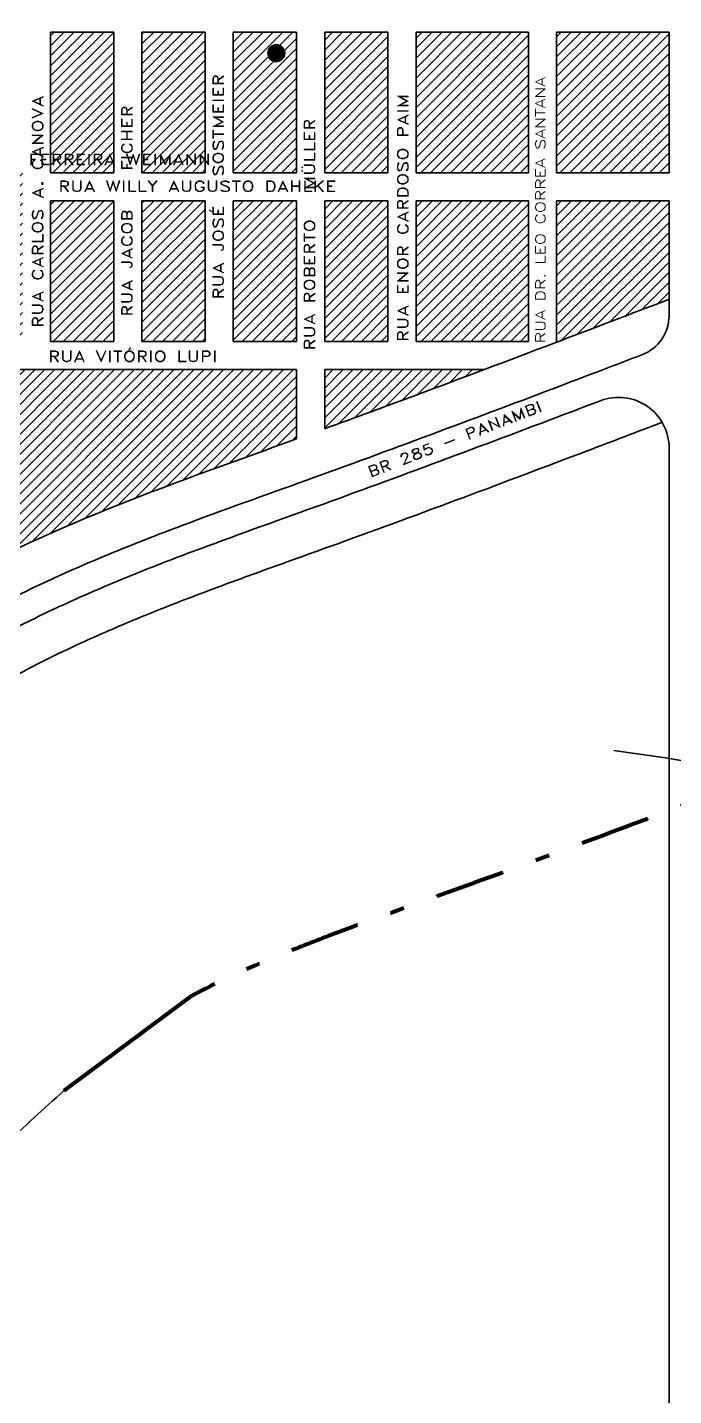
# Model space of a CAD drawing. Extents: x 15348.6 to 15438.1, y 2292.7 to 2368.6.
# Drawn here: x 15420.25 to 15424.84, y 2340.86 to 2350.59 of the extents above; entities that cross this region are included whole.
import ezdxf

# ---------------------------------------------------------------- set-up
doc = ezdxf.new("R2010")
doc.units = 0
doc.header["$LTSCALE"] = 2
doc.header["$MEASUREMENT"] = 0
doc.linetypes.add('DASHDOT2', pattern=[0.5, 0.25, -0.125, 0, -0.125])
doc.layers.get('0').update_dxf_attribs({"linetype": 'CONTINUOUS', "lineweight": 30})
for name, color, linetype, lineweight in [('06', 7, 'CONTINUOUS', 30), ('08', 6, 'CONTINUOUS', 30), ('12', 35, 'CONTINUOUS', 140), ('Hidro', 5, 'CONTINUOUS', 30), ('IMÓVEIS', 7, 'CONTINUOUS', 30), ('LAMBARI', 34, 'CONTINUOUS', 30), ('MUNDSTOCK', 3, 'CONTINUOUS', 30)]:
    doc.layers.add(name, color=color, linetype=linetype, lineweight=lineweight)
doc.styles.get("Standard").update_dxf_attribs({"font": 'romand.shx'})
pattern_1 = [(45, (0, 0), (-0.03535533905932738, 0.03535533905932738), [])]

msp = doc.modelspace()

# ---------------------------------------------------------------- hatches: boundary and pattern name
at = {"layer": 'IMÓVEIS', "linetype": 'Continuous'}
h = msp.add_hatch(color=256, dxfattribs=at)
h.paths.add_polyline_path([(15425.71451885214, 2355.620556333974), (15425.54449328531, 2355.620556333974), (15425.54449328531, 2355.208049561205), (15425.71451885214, 2355.208049561206)])
h.paths.add_polyline_path([(15422.07761460177, 2350.41050478324, 1), (15421.95757946167, 2350.41050478324, 1)])
h.paths.add_polyline_path([(15426.73467274224, 2355.523496008373), (15426.37033206721, 2355.523496008373), (15426.37033206721, 2355.37790530781), (15426.73467274224, 2355.37790530781)])
h.paths.add_polyline_path([(15426.15172766219, 2355.620556333974), (15425.95741255397, 2355.620556333974), (15425.95741255397, 2355.256579794727), (15426.15172766218, 2355.256579794727)])
h.paths.add_polyline_path([(15426.32175347359, 2355.013928768562), (15425.78738698715, 2355.013928768562), (15425.78738698715, 2354.552891903713), (15426.32175347359, 2354.552891903714)])
h.paths.add_polyline_path([(15426.73467274225, 2354.771277742398), (15426.54035763403, 2354.771277742398), (15426.54035763403, 2354.601421995795), (15426.73467274225, 2354.601421995795)])
h.paths.add_polyline_path([(15427.12330271409, 2354.334505923589), (15426.73467274225, 2354.334505923589), (15426.73467274225, 2354.140385130945), (15427.12330271409, 2354.140385130945)])
msp.add_hatch(color=256, dxfattribs=at).paths.add_polyline_path([(15421.95757946167, 2350.41050478324, 1), (15422.07761460177, 2350.41050478324, 1)])
at = {"layer": 'LAMBARI'}
h = msp.add_hatch(dxfattribs=at)
h.set_pattern_fill('ANSI31', color=256, scale=0.4, style=0)
h.set_pattern_definition(pattern_1)
edge = h.paths.add_edge_path()
edge.add_line((15418.81195034385, 2350.559798106427), (15417.78737093472, 2350.559798106426))
edge.add_spline(control_points=[(15417.78737093471, 2350.559798106428), (15417.80507680503, 2350.52796329366), (15417.97158646828, 2350.259571088195), (15418.28619972385, 2350.045180972741), (15418.42777036518, 2349.781489385476), (15418.44322046649, 2349.748231398653)], knot_values=[13.3299705947865, 13.3299705947865, 13.3299705947865, 13.3299705947865, 13.4377742426509, 14.26552281798012, 14.38106940382481, 14.38106940382481, 14.38106940382481, 14.38106940382481], degree=3, periodic=0)
edge.add_line((15418.44322046649, 2349.748231398653), (15418.81195034385, 2349.748231398653))
edge.add_line((15418.81195034385, 2349.748231398653), (15418.81195034385, 2350.559798106427))
edge = h.paths.add_edge_path()
edge.add_spline(control_points=[(15418.44322046649, 2349.748231398653), (15418.42777036518, 2349.781489385476), (15418.28619972385, 2350.045180972741), (15417.97158646828, 2350.259571088195), (15417.80507680503, 2350.52796329366), (15417.78737093471, 2350.559798106428)], knot_values=[13.3299705947865, 13.3299705947865, 13.3299705947865, 13.3299705947865, 13.4455171806312, 14.27326575596041, 14.38106940382481, 14.38106940382481, 14.38106940382481, 14.38106940382481], degree=3, periodic=0)
edge.add_line((15417.78737093472, 2350.559798106427), (15415.21195034385, 2350.559798106427))
edge.add_line((15415.21195034385, 2350.559798106427), (15414.6696340961, 2350.559798106427))
edge.add_line((15414.6696340961, 2350.559798106427), (15415.17865906414, 2350.246551972242))
edge.add_line((15415.17865906414, 2350.246551972242), (15416.01875085696, 2349.454012545051))
edge.add_line((15416.01875085696, 2349.454012545051), (15416.7286031186, 2349.748231398653))
edge.add_line((15416.7286031186, 2349.748231398653), (15418.44322046649, 2349.748231398653))
h.paths.add_polyline_path([(15416.7684091431, 2349.548231398653), (15416.17819022028, 2349.303598051361), (15417.9977848153, 2347.58699937681), (15418.81195034385, 2346.818918689496), (15418.81195034385, 2349.548231398653)])
h.paths.add_polyline_path([(15419.51195034384, 2349.559798106427), (15419.01195034385, 2349.559798106427), (15419.01195034385, 2347.901315687084), (15419.51195034385, 2347.901315687084)])
h.paths.add_polyline_path([(15420.21195034385, 2349.559798106427), (15419.71195034385, 2349.559798106427), (15419.71195034385, 2348.359798106427), (15420.21195034385, 2348.359798106427)])
edge = h.paths.add_edge_path()
edge.add_line((15422.16195034385, 2347.666048106425), (15422.16195034385, 2348.159798106426))
edge.add_line((15422.16195034385, 2348.159798106426), (15419.71195034385, 2348.159798106426))
edge.add_line((15419.71195034385, 2348.159798106426), (15419.71195034385, 2347.701315687085))
edge.add_line((15419.71195034385, 2347.701315687085), (15419.01195034386, 2347.701315687084))
edge.add_line((15419.01195034386, 2347.701315687084), (15419.01195034385, 2346.658439538315))
edge.add_arc((15419.12443514882, 2346.936553127792), 0.3000000000001052, 247.978817613549, 274.9634344373966)
edge.add_arc((15419.21597057354, 2345.882551562318), 0.7579688246812151, 72.4821742587589, 94.96343443729131, ccw=False)
edge.add_arc((15419.53442183822, 2346.891455336729), 0.3000000000005478, 252.4821742586458, 299.3900837511329)
edge.add_spline(control_points=[(15419.68164772751, 2346.630065708925), (15420.45660572123, 2347.066555407268), (15421.31589633178, 2347.360474134339), (15422.16195034385, 2347.666048106426)], knot_values=[283.0201240636422, 283.0201240636422, 283.0201240636422, 283.0201240636422, 551.1111647517641, 551.1111647517641, 551.1111647517641, 551.1111647517641], degree=3, periodic=0)
at = {"layer": 'LAMBARI', "linetype": 'Continuous'}
h = msp.add_hatch(dxfattribs=at)
h.set_pattern_fill('ANSI31', color=256, scale=0.4, style=0)
h.set_pattern_definition(pattern_1)
h.paths.add_polyline_path([(15422.36195034385, 2350.559798106427), (15422.81195034385, 2350.559798106427), (15422.81195034385, 2349.559798106427), (15422.36195034385, 2349.559798106427)])
h.paths.add_polyline_path([(15422.16195034385, 2350.559798106427), (15422.16195034385, 2349.559798106427), (15421.71195034385, 2349.559798106427), (15421.71195034385, 2350.559798106427)])
h.paths.add_polyline_path([(15421.06195034385, 2349.559798106427), (15421.51195034385, 2349.559798106427), (15421.51195034385, 2350.559798106427), (15421.06195034385, 2350.559798106427)])
h.paths.add_polyline_path([(15420.41195034385, 2350.559798106427), (15420.86195034385, 2350.559798106427), (15420.86195034385, 2349.559798106427), (15420.41195034385, 2349.559798106427)])
h = msp.add_hatch(dxfattribs=at)
h.set_pattern_fill('ANSI31', color=256, scale=0.4, style=0)
h.set_pattern_definition(pattern_1)
h.paths.add_polyline_path([(15423.81195034385, 2350.559798106427), (15423.81195034385, 2349.559798106427), (15423.01195034385, 2349.559798106427), (15423.01195034385, 2350.559798106427)])
h = msp.add_hatch(dxfattribs=at)
h.set_pattern_fill('ANSI31', color=256, scale=0.4, style=0)
h.set_pattern_definition(pattern_1)
h.paths.add_polyline_path([(15424.01195034385, 2350.559798106427), (15424.81195034385, 2350.559798106427), (15424.81195034385, 2349.559798106427), (15424.01195034385, 2349.559798106427)])
h = msp.add_hatch(dxfattribs=at)
h.set_pattern_fill('ANSI31', color=256, scale=0.4, style=0)
h.set_pattern_definition(pattern_1)
h.paths.add_polyline_path([(15422.81195034385, 2349.359798106427), (15422.81195034385, 2348.359798106427), (15422.36195034385, 2348.359798106427), (15422.36195034385, 2349.359798106427)])
h.paths.add_polyline_path([(15421.71195034385, 2349.359798106427), (15422.16195034385, 2349.359798106427), (15422.16195034385, 2348.359798106427), (15421.71195034385, 2348.359798106427)])
h.paths.add_polyline_path([(15421.06195034385, 2349.359798106427), (15421.51195034385, 2349.359798106427), (15421.51195034385, 2348.359798106427), (15421.06195034385, 2348.359798106427)])
h.paths.add_polyline_path([(15420.41195034385, 2349.359798106427), (15420.86195034385, 2349.359798106427), (15420.86195034385, 2348.359798106427), (15420.41195034385, 2348.359798106427)])
h = msp.add_hatch(dxfattribs=at)
h.set_pattern_fill('ANSI31', color=256, scale=0.4, style=0)
h.set_pattern_definition(pattern_1)
h.paths.add_polyline_path([(15423.01195034385, 2349.359798106427), (15423.81195034385, 2349.359798106427), (15423.81195034385, 2348.359798106427), (15423.01195034385, 2348.359798106427)])
h = msp.add_hatch(dxfattribs=at)
h.set_pattern_fill('ANSI31', color=256, scale=0.4, style=0)
h.set_pattern_definition(pattern_1)
h.paths.add_polyline_path([(15424.01195034385, 2349.359798106427), (15424.81195034385, 2349.359798106427), (15424.81195034385, 2348.659798106426), (15424.01973296504, 2348.357619851209)])
at = {"layer": 'LAMBARI'}
h = msp.add_hatch(dxfattribs=at)
h.set_pattern_fill('ANSI31', color=256, scale=0.4, style=0)
h.set_pattern_definition(pattern_1)
edge = h.paths.add_edge_path()
edge.add_line((15423.49711657309, 2348.159798106426), (15422.36195034385, 2348.159798106426))
edge.add_line((15422.36195034385, 2348.159798106426), (15422.36195034385, 2347.738582450645))
edge.add_spline(control_points=[(15422.36195034385, 2347.738582450646), (15422.51231540855, 2347.793335363108), (15422.66229177841, 2347.848430533722), (15422.81195034385, 2347.903805541203)], knot_values=[214.1098427927618, 214.1098427927618, 214.1098427927618, 214.1098427927618, 261.8698522526812, 261.8698522526812, 261.8698522526812, 261.8698522526812], degree=3, periodic=0)
edge.add_line((15422.81195034367, 2347.903805541162), (15423.01195034426, 2347.978036494114))
edge.add_spline(control_points=[(15423.01195034385, 2347.978036493927), (15423.1739789443, 2348.038353793952), (15423.33567087099, 2348.098967545908), (15423.49711657309, 2348.159798106427)], knot_values=[141.0144230313477, 141.0144230313477, 141.0144230313477, 141.0144230313477, 192.815251357946, 192.815251357946, 192.815251357946, 192.815251357946], degree=3, periodic=0)

# ---------------------------------------------------------------- linework, layer by layer
at = {"color": 7, "linetype": 'Continuous'}
for p, q in [((15420.41195034385, 2350.559798106427), (15420.41195034385, 2349.559798106427)), ((15420.41195034385, 2350.559798106427), (15420.86195034385, 2350.559798106427)), ((15420.86195034385, 2350.559798106427), (15420.86195034385, 2349.559798106427)), ((15421.06195034385, 2350.559798106427), (15421.06195034385, 2349.559798106427)), ((15421.06195034385, 2350.559798106427), (15421.51195034385, 2350.559798106427)), ((15421.51195034385, 2350.559798106427), (15421.51195034385, 2349.559798106427)), ((15421.71195034385, 2350.559798106427), (15421.71195034385, 2349.559798106427)), ((15421.71195034385, 2350.559798106427), (15422.16195034385, 2350.559798106427)), ((15422.16195034385, 2350.559798106427), (15422.16195034385, 2349.559798106427)), ((15422.36195034385, 2350.559798106427), (15422.36195034385, 2349.559798106427)), ((15422.36195034385, 2350.559798106427), (15422.81195034385, 2350.559798106427)), ((15422.81195034385, 2350.559798106427), (15422.81195034385, 2349.559798106427)), ((15423.01195034385, 2350.559798106427), (15423.01195034385, 2349.559798106427)), ((15423.01195034385, 2350.559798106427), (15423.81195034385, 2350.559798106427)), ((15423.81195034385, 2350.559798106427), (15423.81195034385, 2349.559798106427)), ((15424.01195034385, 2350.559798106427), (15424.01195034385, 2349.559798106427)), ((15424.01195034385, 2350.559798106427), (15424.81195034385, 2350.559798106427)), ((15424.81195034385, 2350.559798106427), (15424.81195034385, 2349.559798106427)), ((15420.41195034385, 2349.559798106427), (15420.86195034385, 2349.559798106427)), ((15421.06195034385, 2349.559798106427), (15421.51195034385, 2349.559798106427)), ((15421.71195034385, 2349.559798106427), (15422.16195034385, 2349.559798106427)), ((15422.36195034385, 2349.559798106427), (15422.81195034385, 2349.559798106427)), ((15423.01195034385, 2349.559798106427), (15423.81195034385, 2349.559798106427)), ((15424.01195034385, 2349.559798106427), (15424.81195034385, 2349.559798106427)), ((15420.41195034385, 2349.359798106427), (15420.86195034385, 2349.359798106427)), ((15420.41195034385, 2349.359798106427), (15420.41195034385, 2348.359798106427)), ((15420.86195034385, 2349.359798106427), (15420.86195034385, 2348.359798106427)), ((15421.06195034385, 2349.359798106427), (15421.51195034385, 2349.359798106427)), ((15421.06195034385, 2349.359798106427), (15421.06195034385, 2348.359798106427)), ((15421.51195034385, 2349.359798106427), (15421.51195034385, 2348.359798106427)), ((15421.71195034385, 2349.359798106427), (15422.16195034385, 2349.359798106427)), ((15421.71195034385, 2349.359798106427), (15421.71195034385, 2348.359798106427)), ((15422.16195034385, 2349.359798106427), (15422.16195034385, 2348.359798106427)), ((15422.36195034385, 2349.359798106427), (15422.81195034385, 2349.359798106427)), ((15422.36195034385, 2349.359798106427), (15422.36195034385, 2348.359798106427)), ((15422.81195034385, 2349.359798106427), (15422.81195034385, 2348.359798106427)), ((15423.01195034385, 2349.359798106427), (15423.81195034385, 2349.359798106427)), ((15423.01195034385, 2349.359798106427), (15423.01195034385, 2348.359798106427)), ((15423.81195034385, 2349.359798106427), (15423.81195034385, 2348.359798106427)), ((15424.01195034385, 2349.359798106427), (15424.81195034385, 2349.359798106427)), ((15424.01195034385, 2349.359798106427), (15424.01195034385, 2348.359798106427)), ((15424.81195034385, 2349.359798106427), (15424.81195034385, 2348.65321560026)), ((15424.81195034385, 2348.65321560026), (15424.81195034385, 2348.545217044751)), ((15420.41195034385, 2348.359798106427), (15420.86195034385, 2348.359798106427)), ((15421.06195034385, 2348.359798106427), (15421.51195034385, 2348.359798106427)), ((15421.71195034385, 2348.359798106427), (15422.16195034385, 2348.359798106427)), ((15422.36195034385, 2348.359798106427), (15422.81195034385, 2348.359798106427)), ((15423.01195034385, 2348.359798106427), (15423.81195034385, 2348.359798106427)), ((15419.71195034385, 2348.159798106426), (15422.16195034385, 2348.159798106426)), ((15422.16195034385, 2348.159798106426), (15422.16195034385, 2347.666048106426)), ((15422.36195034385, 2348.159798106426), (15423.49711657309, 2348.159798106426)), ((15422.36195034385, 2348.159798106426), (15422.36195034385, 2347.738582450647)), ((15423.01195034385, 2348.159798106426), (15423.49711657309, 2348.159798106426)), ((15424.81195034385, 2347.601948665854), (15424.81195034385, 2340.866892962601))]:
    msp.add_line(p, q, dxfattribs=at)
msp.add_line((15422.81195034385, 2347.903805541203), (15423.01195034385, 2347.978036493927))
for centre, radius, start, end in [((15424.51195034385, 2348.545217044752), 0.3, 290.8945436873826, 359.9999999999075), ((15424.45195034385, 2347.601948665854), 0.36, 3.184512705070736e-11, 110.8406484341018)]:
    msp.add_arc(centre, radius, start, end, dxfattribs=at)
for points in [[(15424.81195034385, 2348.659798106426), (15424.53960335084, 2348.555753837477), (15424.26725635783, 2348.451709568529), (15423.99446970842, 2348.348052430987)], [(15423.99446970842, 2348.348052430987), (15423.66784515505, 2348.223937243062), (15423.34059027624, 2348.100377076682), (15423.01195034385, 2347.978036493927)], [(15422.81195034385, 2347.903805541203), (15422.66229177841, 2347.848430533722), (15422.51231540855, 2347.793335363108), (15422.36195034385, 2347.738582450646)], [(15422.16195034385, 2347.666048106426), (15421.31589633178, 2347.360474134339), (15420.45660572123, 2347.066555407268), (15419.68164772751, 2346.630065708925)]]:
    msp.add_open_spline(points, degree=3, dxfattribs=at)
for points, knots in [([(15424.6189450537, 2348.264945512011), (15424.42825603852, 2348.192149264562), (15424.23740670907, 2348.119391651857), (15423.75478019527, 2347.936132200051), (15423.46259138293, 2347.825857841893), (15422.87570611117, 2347.607057175337), (15422.5810096379, 2347.498530883853), (15421.98804957023, 2347.2841819837), (15421.69191531556, 2347.179293452698), (15421.25492177662, 2347.015853252577), (15421.11043209203, 2346.96035026306), (15420.82483178766, 2346.845746725253), (15420.68372121089, 2346.786646069743), (15420.40588717376, 2346.663339654744), (15420.26916418521, 2346.599134131439), (15420.01889271561, 2346.473121597371), (15419.90467988205, 2346.412131056384), (15419.7927676186, 2346.348194599643)], [32.21702892704042, 32.21702892704042, 32.21702892704042, 32.21702892704042, 93.61496483561487, 93.61496483561487, 187.2299296712297, 187.2299296712297, 280.8448945068446, 280.8448945068446, 374.4598593424595, 374.4598593424595, 421.2673417602669, 421.2673417602669, 468.0748241780743, 468.0748241780743, 514.8823065958818, 514.8823065958818, 555.4661375802111, 555.4661375802111, 555.4661375802111, 555.4661375802111]), ([(15424.32387311356, 2347.93839512977), (15424.25503914858, 2347.912191663453), (15424.18616488133, 2347.88600160833), (15423.82552509834, 2347.749062076334), (15423.53295868983, 2347.638644785415), (15422.94507052911, 2347.419470225046), (15422.64974833746, 2347.310712828735), (15422.05529460387, 2347.095823983884), (15421.75977776403, 2346.991144034134), (15421.32608380027, 2346.828937909989), (15421.18306755868, 2346.773995637653), (15420.90115972092, 2346.660873785022), (15420.76226820663, 2346.602694000663), (15420.4896028229, 2346.481681502307), (15420.35582451889, 2346.418846875733), (15420.0942951328, 2346.28716594252), (15419.9665437331, 2346.21832026672), (15419.84220104217, 2346.14580429269)], [71.49741443474755, 71.49741443474755, 71.49741443474755, 71.49741443474755, 93.61496483561487, 93.61496483561487, 187.2299296712297, 187.2299296712297, 280.8448945068446, 280.8448945068446, 374.4598593424595, 374.4598593424595, 421.2673417602669, 421.2673417602669, 468.0748241780743, 468.0748241780743, 514.8823065958818, 514.8823065958818, 561.6897890136893, 561.6897890136893, 561.6897890136893, 561.6897890136893]), ([(15424.76225561664, 2347.784460686501), (15424.58305995242, 2347.716064187608), (15424.40359540794, 2347.647663455953), (15423.93164253362, 2347.468456921389), (15423.63850958362, 2347.357825175884), (15423.04911722258, 2347.138089824424), (15422.75285632228, 2347.028985722741), (15422.3053357447, 2346.867211686292), (15422.15706382919, 2346.814149837473), (15421.86372342183, 2346.70827786827), (15421.71865496971, 2346.6554676378), (15421.43282843577, 2346.548565494533), (15421.29202160664, 2346.494464039819), (15421.01565077281, 2346.383564034399), (15420.88008691939, 2346.326765106681), (15420.61517807746, 2346.209195064015), (15420.48581583539, 2346.148416403019), (15420.23413290627, 2346.021693194295), (15420.11181171834, 2345.955749641341), (15419.99333550579, 2345.886654965262)], [35.97178855220905, 35.97178855220905, 35.97178855220905, 35.97178855220905, 93.61496483561487, 93.61496483561487, 187.2299296712297, 187.2299296712297, 280.8448945068446, 280.8448945068446, 327.6523769246521, 327.6523769246521, 374.4598593424595, 374.4598593424595, 421.2673417602669, 421.2673417602669, 468.0748241780743, 468.0748241780743, 514.8823065958818, 514.8823065958818, 561.6897890136893, 561.6897890136893, 561.6897890136893, 561.6897890136893])]:
    msp.add_open_spline(points, degree=3, knots=knots, dxfattribs=at)
at = {"layer": '06', "linetype": 'Continuous'}
msp.add_line((15424.81195034385, 2340.866892962601), (15424.81195034385, 2340.666892962602), dxfattribs=at)
at = {"layer": '08', "color": 6, "linetype": 'DASHDOT2'}
msp.add_open_spline([(15420.50675427427, 2343.029325156073), (15420.36457527585, 2342.903333146027), (15420.22249428516, 2342.772459891435), (15419.98965085066, 2342.550540531151), (15419.89870570005, 2342.461996001331), (15419.80770144261, 2342.371665900248)], degree=3, knots=[729.3474779415992, 729.3474779415992, 729.3474779415992, 729.3474779415992, 799.4993945871161, 799.4993945871161, 844.474572182849, 844.474572182849, 844.474572182849, 844.474572182849], dxfattribs=at)
at = {"layer": '12', "color": 6, "linetype": 'Continuous'}
msp.add_line((15421.41233423112, 2343.701897935053), (15420.50675427427, 2343.029325156074), dxfattribs=at)
at = {"layer": '12', "color": 6, "linetype": 'DASHDOT2'}
msp.add_open_spline([(15425.68939972188, 2345.355386005038), (15425.41583623962, 2345.250970619246), (15425.14021912736, 2345.145997846244), (15424.5840132305, 2344.935753023088), (15424.30342977984, 2344.830483613576), (15423.87821123733, 2344.673012648394), (15423.73622866597, 2344.620770483816), (15423.52065344352, 2344.542075977135), (15423.448946018, 2344.516003072476), (15423.3051995767, 2344.4639597173), (15423.23315490756, 2344.438004882955), (15423.02267561219, 2344.362296755927), (15422.88757816101, 2344.313829162657), (15422.62929772048, 2344.219921272617), (15422.5061154834, 2344.174478906833), (15422.27206998438, 2344.085630745503), (15422.16130431387, 2344.042269320539), (15421.95297088794, 2343.957222890564), (15421.85540143602, 2343.915542041442), (15421.6740865737, 2343.833866999305), (15421.59027074132, 2343.793848456091), (15421.47825297262, 2343.736946189121), (15421.44458285869, 2343.71931058369), (15421.41233423112, 2343.701897935053)], degree=3, knots=[35.97178855220905, 35.97178855220905, 35.97178855220905, 35.97178855220905, 123.5914552957891, 123.5914552957891, 211.2111220393691, 211.2111220393691, 255.0209554111591, 255.0209554111591, 276.9258720970541, 276.9258720970541, 298.8307887829491, 298.8307887829491, 342.6406221547392, 342.6406221547392, 386.4504555265291, 386.4504555265291, 430.2602888983191, 430.2602888983191, 474.0701222701092, 474.0701222701092, 517.8799556418992, 517.8799556418992, 537.8793395933457, 537.8793395933457, 537.8793395933457, 537.8793395933457], dxfattribs=at)
at = {"layer": 'Hidro', "linetype": 'Continuous'}
for points in [[(15422.46588677213, 2362.759798106426), (15421.67719533752, 2361.774479272995), (15421.05028538474, 2360.774515611884), (15420.67616235267, 2359.747373628166), (15420.29192797797, 2358.747409016764), (15419.84702386992, 2357.767646641737), (15419.40211976187, 2355.932452264406), (15418.9572173315, 2354.861784102005), (15418.69431906818, 2353.108391724265), (15417.91573729851, 2352.214551810606), (15417.84495790021, 2350.467139614132), (15418.3909754344, 2349.845020207334), (15418.56286993652, 2348.754149808558)], [(15429.08799155762, 2346.599720608786), (15428.90940905714, 2345.754203708348), (15428.69847843092, 2343.758299918221), (15428.04651073576, 2343.026627163752), (15427.50959626197, 2342.940430068285), (15427.00144551294, 2343.639588616181), (15426.17689882458, 2344.750579526304), (15425.89885451826, 2344.999594730297), (15424.41853852493, 2345.4497380742)]]:
    msp.add_spline(points, degree=3, dxfattribs=at)
at = {"layer": 'IMÓVEIS', "linetype": 'Continuous'}
msp.add_circle((15422.01759703172, 2350.41050478324), 0.0600175700502725, dxfattribs=at)
at = {"layer": 'MUNDSTOCK', "color": 7, "linetype": 'Continuous'}
for points, knots in [([(15421.77080788216, 2363.759798106426), (15421.82154167389, 2363.47514941258), (15421.93861401899, 2362.818299431853), (15423.07184799931, 2362.651947344567), (15424.07760847238, 2362.867767092639), (15424.9811333512, 2363.593986324007), (15425.90688273242, 2363.221998633229), (15426.37358399563, 2362.562836807787), (15426.87484841828, 2362.169582548597), (15427.76777421786, 2361.750753608607), (15427.40986754183, 2360.679707345906), (15427.11853441451, 2359.855538893858), (15427.10724053353, 2358.625484326064), (15428.27571346768, 2358.625956052853), (15428.76011830861, 2357.911754105417), (15429.56006892551, 2357.767500270611), (15430.06687813294, 2357.254242883492), (15430.65213954222, 2356.891710096987), (15431.13674059924, 2356.377584641747), (15431.14261144259, 2355.578012205427), (15431.8891132291, 2354.848038836151), (15431.68890594795, 2353.725965581886), (15431.46085778457, 2352.86481902506), (15431.06461920049, 2352.227830129772), (15430.6582067137, 2351.627829795757), (15430.33361773581, 2350.920445389709), (15430.57877793997, 2350.39692944719), (15430.65373394798, 2350.220997454791)], [0, 0, 0, 0, 79.6673238138164, 183.838820422907, 286.3276810648383, 395.9445877112348, 502.9794744191561, 535.2793334445406, 637.8578595449293, 697.8530134702138, 798.2562393533264, 901.8287302037442, 1003.432032664546, 1076.128983166903, 1195.453551243366, 1237.210181875936, 1311.847282859509, 1403.304028308523, 1446.97403351938, 1515.453047234896, 1628.02160770289, 1728.122566449216, 1832.955216887825, 1898.471864460372, 1949.951097824081, 2054.13131352098, 2109.082659091667, 2109.082659091667, 2109.082659091667, 2109.082659091667]), ([(15422.06558472935, 2363.767069620492), (15422.22485651892, 2363.610963867551), (15423.32359281487, 2362.574707613685), (15423.91689795913, 2363.774630447298), (15425.0690557779, 2363.616239923153), (15426.05855393748, 2363.474868742822), (15426.86480310776, 2363.17559317534), (15427.37120031434, 2362.471712079023), (15428.18608230069, 2361.910930229516), (15427.79283353513, 2360.72272280514), (15427.28135089776, 2359.75049419216), (15427.95880039123, 2358.597937925725), (15429.1784770922, 2358.59718971327), (15430.14600010465, 2357.740965788925), (15430.9553650447, 2356.680861303419), (15432.17572049927, 2355.967969045837), (15432.29449251834, 2354.76462968384), (15432.36772186212, 2353.914117371491), (15432.00402765878, 2353.274905101233), (15431.53198232634, 2352.694152295775), (15431.48414952532, 2351.907631172507), (15430.89030703281, 2351.450631772533), (15430.77776692685, 2350.884817292268), (15430.98125548362, 2350.48083357326), (15431.05243478726, 2350.350228081564)], [35.89266211543403, 35.89266211543403, 35.89266211543403, 35.89266211543403, 119.7169922695006, 231.2481454487724, 331.4746706305592, 433.0745652940681, 545.6177933129243, 566.6175419254073, 693.8449176323966, 795.4482200931939, 899.6284828368535, 1016.597595760669, 1114.920960785565, 1241.594080481958, 1382.704960695628, 1524.553163336253, 1627.047302428908, 1727.148261175234, 1772.840561319518, 1843.065455425389, 1950.937341121509, 1982.434540101306, 2061.6692760656, 2102.304745311767, 2102.304745311767, 2102.304745311767, 2102.304745311767])]:
    msp.add_open_spline(points, degree=3, knots=knots, dxfattribs=at)

# ---------------------------------------------------------------- texts
at = {"color": 7, "linetype": 'Continuous', "extrusion": (0.6427876096865393, 0, 0.7660444431189781), "attachment_point": 1}
for s, insert, char_height, width, text_direction in [('{RUA JOSÉ   SOSTMEIER}', (15421.56623989079, 2348.658474586094, 0.03884403238130538), 0.1, 5.636530529179145, (4.440892098500628e-16, 1, 0)), ('{RUA DR. LEO CORREA SANTANA}', (15423.86209948293, 2348.347369214508, 0.03884403238130538), 0.09, 5.636531, (2.220446049250314e-16, 1, 0)), ('{RUA CARLOS A. CANOVA}', (15420.28198673128, 2348.456575216335, 0.03884403238130538), 0.1, 5.636530529179145, (4.440892098500628e-16, 1, 0)), ('{RUA ENOR CARDOSO PAIM}', (15422.87935267187, 2348.355715096434, 0.03884403238130538), 0.1, 5.636530529179145, (4.440892098500628e-16, 1, 0)), ('{RUA JACOB    FICHER}', (15420.91689840564, 2348.535649651583, 0.03884403238130538), 0.1, 5.636530529179145, (4.440892098500628e-16, 1, 0)), ('{RUA ROBERTO   MÜLLER}', (15422.21558137594, 2348.295445230089, 0.03884403238130538), 0.1, 5.636530529179145, (4.440892098500628e-16, 1, 0))]:
    msp.add_mtext(s, dxfattribs=dict(at, insert=insert, char_height=char_height, width=width, text_direction=text_direction))
at = {"color": 7, "linetype": 'Continuous', "extrusion": (0, -0.6427876096865393, 0.7660444431189781), "char_height": 0.1, "attachment_point": 1, "text_direction": (1, 0, 0)}
for s, insert, width in [('RUA DR. AMADEU FERREIRA WEIMANN', (15419.02037971207, 2349.69302967983, 0.03884403238130538), 5.6365), ('{RUA WILLY AUGUSTO DAHLKE}', (15420.46678650408, 2349.502169920409, 0.03884403238130538), 5.636530529179145), ('{RUA VITÓRIO LUPI}', (15420.39463745017, 2348.2918484816, 0.03884403238130538), 5.636530529179145)]:
    msp.add_mtext(s, dxfattribs=dict(at, insert=insert, width=width))
at = {"color": 7, "linetype": 'Continuous', "extrusion": (0.2315947502188345, -0.599616363050251, 0.7660444431189781), "insert": (15422.65807268979, 2347.46278735164, 0.03884403238130538), "char_height": 0.1, "width": 5.636530529179145, "attachment_point": 1, "text_direction": (0.9328374629726592, 0.3602974710912262, 0)}
msp.add_mtext('{BR 285 - PANAMBI}', dxfattribs=at)

doc.saveas('drawing.dxf')
